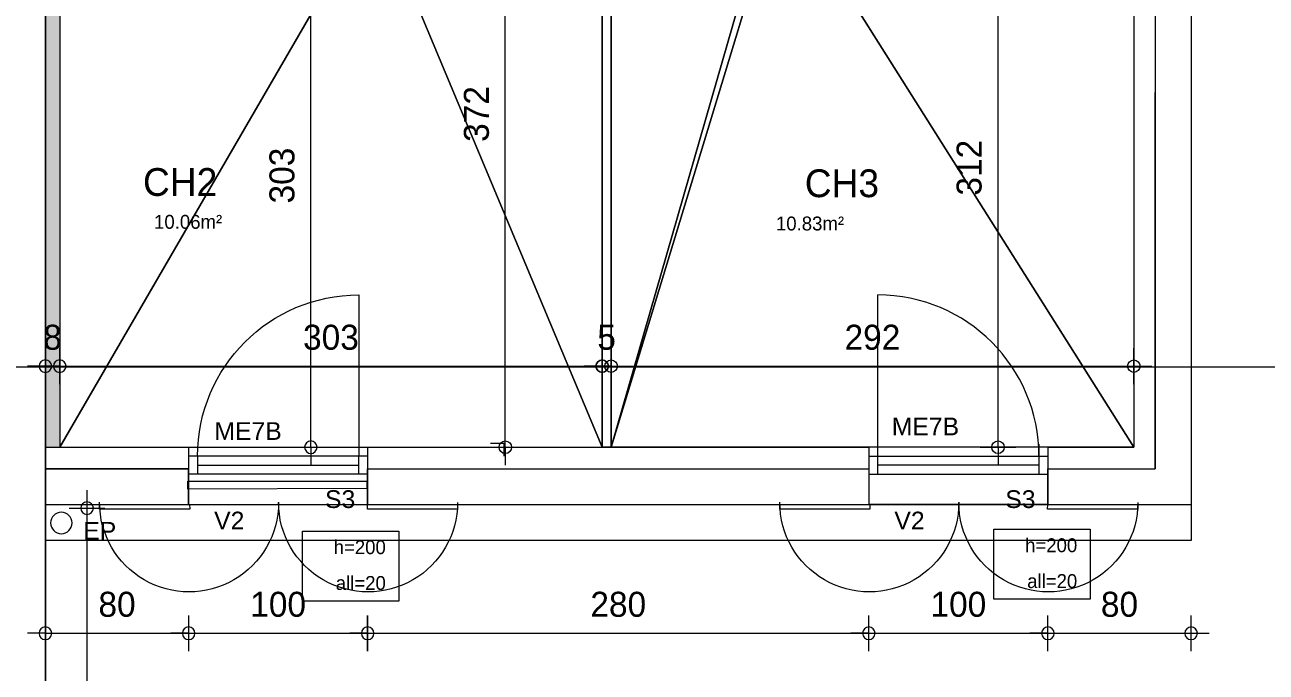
# Model space of a CAD drawing. Header units: metres. Extents: x 1.8 to 67.5, y -52.8 to -10.8.
# Drawn here: x 43.59 to 50.52, y -24.28 to -20.67 of the extents above; entities that cross this region are included whole.
import ezdxf
from ezdxf.enums import TextEntityAlignment as Align
from ezdxf.lldxf.tags import DXFTag

# ---------------------------------------------------------------- set-up
doc = ezdxf.new("R2010")
doc.units = ezdxf.units.M
doc.header["$MEASUREMENT"] = 0
for name, color, linetype in [('Calque commun', 7, 'Continuous'), ('Cotations', 7, 'Continuous'), ('Textes', 7, 'Continuous')]:
    doc.layers.add(name, color=color, linetype=linetype)
doc.styles.add('Arial8', font='arial.ttf', dxfattribs={"height": 0.098961})
doc.styles.add('Century Gothic11', font='GOTHIC.TTF', dxfattribs={"height": 0.139636})
doc.styles.add('Century Gothic19', font='GOTHIC.TTF', dxfattribs={"height": 0.155151})
doc.styles.add('Century Gothic5', font='GOTHIC.TTF', dxfattribs={"height": 0.077575})
tags = doc.linetypes.add('DASHDOT2', pattern=[0.5, 0.25, -0.125, 0, -0.125]).pattern_tags.tags
tags[10:11] = [DXFTag(74, 4), DXFTag(75, 0), DXFTag(340, '0'), DXFTag(46, 1.0), DXFTag(50, 0.0), DXFTag(44, 0.0), DXFTag(45, 0.0)]
tags[8:9] = [DXFTag(74, 4), DXFTag(75, 0), DXFTag(340, '0'), DXFTag(46, 1.0), DXFTag(50, 0.0), DXFTag(44, 0.0), DXFTag(45, 0.0)]
tags[6:7] = [DXFTag(74, 4), DXFTag(75, 0), DXFTag(340, '0'), DXFTag(46, 1.0), DXFTag(50, 0.0), DXFTag(44, 0.0), DXFTag(45, 0.0)]
tags[4:5] = [DXFTag(74, 4), DXFTag(75, 0), DXFTag(340, '0'), DXFTag(46, 1.0), DXFTag(50, 0.0), DXFTag(44, 0.0), DXFTag(45, 0.0)]
tags = doc.linetypes.add('HIDDEN2', pattern=[0.1875, 0.125, -0.0625]).pattern_tags.tags
tags[6:7] = [DXFTag(74, 4), DXFTag(75, 0), DXFTag(340, '0'), DXFTag(46, 1.0), DXFTag(50, 0.0), DXFTag(44, 0.0), DXFTag(45, 0.0)]
tags[4:5] = [DXFTag(74, 4), DXFTag(75, 0), DXFTag(340, '0'), DXFTag(46, 1.0), DXFTag(50, 0.0), DXFTag(44, 0.0), DXFTag(45, 0.0)]

# ---------------------------------------------------------------- blocks, each defined once
blk = doc.blocks.new('Block54246')
at = {"layer": 'Calque commun', "color": 7, "linetype": 'Continuous', "lineweight": 18}
blk.add_line((43.7037, -26.5266), (43.7037, -18.8266), dxfattribs=at)
blk = doc.blocks.new('Block54254')
at = {"layer": 'Calque commun', "color": 7, "linetype": 'Continuous', "lineweight": 18}
blk.add_line((50.1037, -14.3466), (50.1037, -23.3466), dxfattribs=at)
at = {"layer": 'Calque commun', "color": 7, "linetype": 'Continuous', "lineweight": 9}
for p, q in [((49.9037, -14.5466), (49.9037, -23.1466)), ((49.7837, -14.6666), (49.7837, -23.0266))]:
    blk.add_line(p, q, dxfattribs=at)
blk = doc.blocks.new('Block54255')
at = {"layer": 'Calque commun', "color": 7, "linetype": 'Continuous', "lineweight": 9}
for p, q in [((43.7037, -23.0266), (43.7037, -23.3466)), ((43.7037, -23.0266), (44.5037, -23.0266)), ((45.5037, -23.0266), (48.3037, -23.0266)), ((49.3037, -23.0266), (49.7837, -23.0266)), ((43.7037, -23.1466), (44.5037, -23.1466)), ((45.5037, -23.1466), (48.3037, -23.1466)), ((49.3037, -23.1466), (49.9037, -23.1466))]:
    blk.add_line(p, q, dxfattribs=at)
at = {"layer": 'Calque commun', "color": 7, "linetype": 'Continuous', "lineweight": 18}
for p, q in [((43.7037, -23.3466), (44.5037, -23.3466)), ((45.5037, -23.3466), (48.3037, -23.3466)), ((49.3037, -23.3466), (50.1037, -23.3466))]:
    blk.add_line(p, q, dxfattribs=at)
blk = doc.blocks.new('new75')
at = {"layer": 'Calque commun', "color": 5, "linetype": 'Continuous', "lineweight": 9}
blk.add_arc((0, 0), 0.5, 0, 359.99941, dxfattribs=at)
blk = doc.blocks.new('new76')
at = {"layer": 'Calque commun', "color": 5, "linetype": 'Continuous', "lineweight": 9}
blk.add_arc((0, 0), 0.5, 0, 359.99941, dxfattribs=at)
blk = doc.blocks.new('DimLine54727')
at = {"layer": 'Calque commun', "color": 5, "linetype": 'Continuous', "lineweight": 9}
for p, q in [((43.9365, -23.3666), (43.9365, -23.2666)), ((43.8365, -23.3666), (44.0365, -23.3666)), ((43.9365, -26.5267), (43.9365, -23.3666)), ((43.8365, -26.5267), (44.0365, -26.5267)), ((43.9365, -26.5267), (43.9365, -26.6267))]:
    blk.add_line(p, q, dxfattribs=at)
at = {"layer": 'Calque commun', "color": 5, "linetype": 'Continuous', "lineweight": 9, "xscale": 0.07000000029802322, "yscale": 0.07000000029802322, "zscale": 0.07000000029802322, "rotation": 90}
for name, p in [('new76', (43.9365, -23.3666)), ('new75', (43.9365, -26.5267))]:
    blk.add_blockref(name, p, dxfattribs=at)
at = {"layer": 'Calque commun', "color": 5, "linetype": 'Continuous', "lineweight": 9, "style": 'Century Gothic11'}
blk.add_text('316', height=0.13964, rotation=90, dxfattribs=at).set_placement((43.8865, -24.9467), align=Align.BOTTOM_CENTER)
blk = doc.blocks.new('Block54736')
at = {"layer": 'Calque commun', "color": 7, "linetype": 'Continuous', "lineweight": 18}
blk.add_line((43.7037, -17.5266), (43.7037, -26.5266), dxfattribs=at)
blk = doc.blocks.new('new105')
at = {"layer": 'Calque commun', "color": 5, "linetype": 'Continuous', "lineweight": 9}
blk.add_arc((0, 0), 0.5, 0, 359.99941, dxfattribs=at)
blk = doc.blocks.new('new106')
at = {"layer": 'Calque commun', "color": 5, "linetype": 'Continuous', "lineweight": 9}
blk.add_arc((0, 0), 0.5, 0, 359.99941, dxfattribs=at)
blk = doc.blocks.new('DimLine55462')
at = {"layer": 'Calque commun', "color": 5, "linetype": 'Continuous', "lineweight": 9}
for p, q in [((43.7037, -23.965), (43.7037, -24.165)), ((44.5037, -23.965), (44.5037, -24.165)), ((43.7037, -24.065), (43.6037, -24.065)), ((43.7037, -24.065), (44.5037, -24.065)), ((44.5037, -24.065), (44.6037, -24.065))]:
    blk.add_line(p, q, dxfattribs=at)
at = {"layer": 'Calque commun', "color": 5, "linetype": 'Continuous', "lineweight": 9, "xscale": 0.07000000029802322, "yscale": 0.07000000029802322, "zscale": 0.07000000029802322}
for name, p in [('new105', (43.7037, -24.065)), ('new106', (44.5037, -24.065))]:
    blk.add_blockref(name, p, dxfattribs=at)
at = {"layer": 'Calque commun', "color": 5, "linetype": 'Continuous', "lineweight": 9, "style": 'Century Gothic11'}
blk.add_text('80', height=0.13964, dxfattribs=at).set_placement((44.1037, -24.015), align=Align.BOTTOM_CENTER)
blk = doc.blocks.new('new107')
at = {"layer": 'Calque commun', "color": 5, "linetype": 'Continuous', "lineweight": 9}
blk.add_arc((0, 0), 0.5, 0, 359.99941, dxfattribs=at)
blk = doc.blocks.new('new108')
at = {"layer": 'Calque commun', "color": 5, "linetype": 'Continuous', "lineweight": 9}
blk.add_arc((0, 0), 0.5, 0, 359.99941, dxfattribs=at)
blk = doc.blocks.new('DimLine55470')
at = {"layer": 'Calque commun', "color": 5, "linetype": 'Continuous', "lineweight": 9}
for p, q in [((44.5037, -23.965), (44.5037, -24.165)), ((45.5037, -23.965), (45.5037, -24.165)), ((44.5037, -24.065), (44.4037, -24.065)), ((44.5037, -24.065), (45.5037, -24.065)), ((45.5037, -24.065), (45.6037, -24.065))]:
    blk.add_line(p, q, dxfattribs=at)
at = {"layer": 'Calque commun', "color": 5, "linetype": 'Continuous', "lineweight": 9, "xscale": 0.07000000029802322, "yscale": 0.07000000029802322, "zscale": 0.07000000029802322}
for name, p in [('new107', (44.5037, -24.065)), ('new108', (45.5037, -24.065))]:
    blk.add_blockref(name, p, dxfattribs=at)
at = {"layer": 'Calque commun', "color": 5, "linetype": 'Continuous', "lineweight": 9, "style": 'Century Gothic11'}
blk.add_text('100', height=0.13964, dxfattribs=at).set_placement((45.0037, -24.015), align=Align.BOTTOM_CENTER)
blk = doc.blocks.new('@PRES_1_$$_1-25')
at = {"layer": 'Calque commun', "color": 5, "linetype": 'Continuous', "lineweight": 9}
for p, q in [((0, 0.32), (1, 0.32)), ((1, 0.15), (0, 0.15)), ((0.05, 0.05), (0.05, 0.15)), ((0.95, 0.15), (0.95, 0.05)), ((0.05, 0.1), (0.95, 0.1)), ((1, 0.05), (0, 0.05)), ((0, 0), (1, 0))]:
    blk.add_line(p, q, dxfattribs=at)
blk = doc.blocks.new('@PRES_1_$$_1-26')
at = {"layer": 'Calque commun', "color": 0, "linetype": 'ByBlock', "lineweight": -2}
blk.add_line((0, 0), (0, 0.32), dxfattribs=at)
blk = doc.blocks.new('@PRES_1_$$_1-27')
at = {"layer": 'Calque commun', "color": 0, "linetype": 'ByBlock', "lineweight": -2}
blk.add_line((0, 0), (0, 0.32), dxfattribs=at)
blk = doc.blocks.new('INTER_2D_COMB9')
at = {"layer": 'Calque commun', "color": 0, "linetype": 'ByBlock', "lineweight": -2}
blk.add_blockref('@PRES_1_$$_1-25', (0, 0), dxfattribs=at)
at = {"layer": 'Calque commun', "color": 7, "linetype": 'Continuous', "lineweight": 9}
blk.add_blockref('@PRES_1_$$_1-26', (0, 0), dxfattribs=at)
at = {"layer": 'Calque commun', "color": 7, "linetype": 'Continuous', "lineweight": 9, "extrusion": (0, 0, -1), "xscale": -1, "yscale": -1, "zscale": -1, "rotation": -180}
blk.add_blockref('@PRES_1_$$_1-27', (-1, 0), dxfattribs=at)
blk = doc.blocks.new('PLACED_COMB9')
at = {"layer": 'Calque commun', "color": 0, "linetype": 'ByBlock', "lineweight": -2}
blk.add_blockref('INTER_2D_COMB9', (0, 0), dxfattribs=at)
blk = doc.blocks.new('new169')
at = {"layer": 'Calque commun', "color": 5, "linetype": 'Continuous', "lineweight": 9}
blk.add_arc((0, 0), 0.5, 0, 359.99941, dxfattribs=at)
blk = doc.blocks.new('new170')
at = {"layer": 'Calque commun', "color": 5, "linetype": 'Continuous', "lineweight": 9}
blk.add_arc((0, 0), 0.5, 0, 359.99941, dxfattribs=at)
blk = doc.blocks.new('DimLine57010')
at = {"layer": 'Calque commun', "color": 5, "linetype": 'Continuous', "lineweight": 9}
for p, q in [((45.5037, -24.165), (45.5037, -23.965)), ((48.3037, -24.165), (48.3037, -23.965)), ((45.5037, -24.065), (45.4037, -24.065)), ((45.5037, -24.065), (48.3037, -24.065)), ((48.3037, -24.065), (48.4037, -24.065))]:
    blk.add_line(p, q, dxfattribs=at)
at = {"layer": 'Calque commun', "color": 5, "linetype": 'Continuous', "lineweight": 9, "xscale": 0.07000000029802322, "yscale": 0.07000000029802322, "zscale": 0.07000000029802322}
for name, p in [('new169', (45.5037, -24.065)), ('new170', (48.3037, -24.065))]:
    blk.add_blockref(name, p, dxfattribs=at)
at = {"layer": 'Calque commun', "color": 5, "linetype": 'Continuous', "lineweight": 9, "style": 'Century Gothic11'}
blk.add_text('280', height=0.13964, dxfattribs=at).set_placement((46.9037, -24.015), align=Align.BOTTOM_CENTER)
blk = doc.blocks.new('new171')
at = {"layer": 'Calque commun', "color": 5, "linetype": 'Continuous', "lineweight": 9}
blk.add_arc((0, 0), 0.5, 0, 359.99941, dxfattribs=at)
blk = doc.blocks.new('new172')
at = {"layer": 'Calque commun', "color": 5, "linetype": 'Continuous', "lineweight": 9}
blk.add_arc((0, 0), 0.5, 0, 359.99941, dxfattribs=at)
blk = doc.blocks.new('DimLine57018')
at = {"layer": 'Calque commun', "color": 5, "linetype": 'Continuous', "lineweight": 9}
for p, q in [((48.3037, -24.165), (48.3037, -23.965)), ((49.3037, -24.165), (49.3037, -23.965)), ((48.3037, -24.065), (48.2037, -24.065)), ((48.3037, -24.065), (49.3037, -24.065)), ((49.3037, -24.065), (49.4037, -24.065))]:
    blk.add_line(p, q, dxfattribs=at)
at = {"layer": 'Calque commun', "color": 5, "linetype": 'Continuous', "lineweight": 9, "xscale": 0.07000000029802322, "yscale": 0.07000000029802322, "zscale": 0.07000000029802322}
for name, p in [('new171', (48.3037, -24.065)), ('new172', (49.3037, -24.065))]:
    blk.add_blockref(name, p, dxfattribs=at)
at = {"layer": 'Calque commun', "color": 5, "linetype": 'Continuous', "lineweight": 9, "style": 'Century Gothic11'}
blk.add_text('100', height=0.13964, dxfattribs=at).set_placement((48.8037, -24.015), align=Align.BOTTOM_CENTER)
blk = doc.blocks.new('new173')
at = {"layer": 'Calque commun', "color": 5, "linetype": 'Continuous', "lineweight": 9}
blk.add_arc((0, 0), 0.5, 0, 359.99941, dxfattribs=at)
blk = doc.blocks.new('new174')
at = {"layer": 'Calque commun', "color": 5, "linetype": 'Continuous', "lineweight": 9}
blk.add_arc((0, 0), 0.5, 0, 359.99941, dxfattribs=at)
blk = doc.blocks.new('DimLine57026')
at = {"layer": 'Calque commun', "color": 5, "linetype": 'Continuous', "lineweight": 9}
for p, q in [((49.3037, -24.165), (49.3037, -23.965)), ((50.1037, -24.165), (50.1037, -23.965)), ((49.3037, -24.065), (49.2037, -24.065)), ((49.3037, -24.065), (50.1037, -24.065)), ((50.1037, -24.065), (50.2037, -24.065))]:
    blk.add_line(p, q, dxfattribs=at)
at = {"layer": 'Calque commun', "color": 5, "linetype": 'Continuous', "lineweight": 9, "xscale": 0.07000000029802322, "yscale": 0.07000000029802322, "zscale": 0.07000000029802322}
for name, p in [('new173', (49.3037, -24.065)), ('new174', (50.1037, -24.065))]:
    blk.add_blockref(name, p, dxfattribs=at)
at = {"layer": 'Calque commun', "color": 5, "linetype": 'Continuous', "lineweight": 9, "style": 'Century Gothic11'}
blk.add_text('80', height=0.13964, dxfattribs=at).set_placement((49.7037, -24.015), align=Align.BOTTOM_CENTER)
blk = doc.blocks.new('xmodule1pgniv1')
at = {"layer": 'Calque commun', "color": 5, "linetype": 'Continuous', "lineweight": 9}
blk.add_arc((0, 0), 0.5, 0, 359.99941, dxfattribs=at)
blk = doc.blocks.new('xmodule1pgniv1-2')
at = {"layer": 'Calque commun', "color": 5, "linetype": 'Continuous', "lineweight": 9}
blk.add_arc((0, 0), 0.5, 0, 359.99941, dxfattribs=at)
blk = doc.blocks.new('DimLine53606')
at = {"layer": 'Calque commun', "color": 5, "linetype": 'Continuous', "lineweight": 9}
for p, q in [((34.0637, -23.999), (34.0637, -23.799)), ((36.9837, -23.999), (36.9837, -23.799)), ((34.0637, -23.899), (33.9637, -23.899)), ((34.0637, -23.899), (36.9837, -23.899)), ((36.9837, -23.899), (37.0837, -23.899))]:
    blk.add_line(p, q, dxfattribs=at)
at = {"layer": 'Calque commun', "color": 5, "linetype": 'Continuous', "lineweight": 9, "extrusion": (0, 0, -1), "xscale": 0.07000000029802322, "yscale": 0.07000000029802322, "zscale": 0.07000000029802322}
for name, p in [('xmodule1pgniv1', (-34.0637, -23.899)), ('xmodule1pgniv1-2', (-36.9837, -23.899))]:
    blk.add_blockref(name, p, dxfattribs=at)
at = {"layer": 'Calque commun', "color": 5, "linetype": 'Continuous', "lineweight": 9, "style": 'Century Gothic11'}
blk.add_text('292', height=0.13964, dxfattribs=at).set_placement((35.5237, -23.849), align=Align.BOTTOM_CENTER)
blk = doc.blocks.new('xmodule1pgniv1-3')
at = {"layer": 'Calque commun', "color": 5, "linetype": 'Continuous', "lineweight": 9}
blk.add_arc((0, 0), 0.5, 0, 359.99941, dxfattribs=at)
blk = doc.blocks.new('xmodule1pgniv1-4')
at = {"layer": 'Calque commun', "color": 5, "linetype": 'Continuous', "lineweight": 9}
blk.add_arc((0, 0), 0.5, 0, 359.99941, dxfattribs=at)
blk = doc.blocks.new('DimLine53614')
at = {"layer": 'Calque commun', "color": 5, "linetype": 'Continuous', "lineweight": 9}
for p, q in [((34.0137, -23.999), (34.0137, -23.799)), ((34.0637, -23.999), (34.0637, -23.799)), ((34.0137, -23.899), (33.9137, -23.899)), ((34.0137, -23.899), (34.0637, -23.899)), ((34.0637, -23.899), (34.1637, -23.899))]:
    blk.add_line(p, q, dxfattribs=at)
at = {"layer": 'Calque commun', "color": 5, "linetype": 'Continuous', "lineweight": 9, "extrusion": (0, 0, -1), "xscale": 0.07000000029802322, "yscale": 0.07000000029802322, "zscale": 0.07000000029802322}
for name, p in [('xmodule1pgniv1-3', (-34.0137, -23.899)), ('xmodule1pgniv1-4', (-34.0637, -23.899))]:
    blk.add_blockref(name, p, dxfattribs=at)
at = {"layer": 'Calque commun', "color": 5, "linetype": 'Continuous', "lineweight": 9, "style": 'Century Gothic11'}
blk.add_text('5', height=0.1396, dxfattribs=at).set_placement((34.0387, -23.849), align=Align.BOTTOM_CENTER)
blk = doc.blocks.new('xmodule1pgniv1-5')
at = {"layer": 'Calque commun', "color": 5, "linetype": 'Continuous', "lineweight": 9}
blk.add_arc((0, 0), 0.5, 0, 359.99941, dxfattribs=at)
blk = doc.blocks.new('xmodule1pgniv1-6')
at = {"layer": 'Calque commun', "color": 5, "linetype": 'Continuous', "lineweight": 9}
blk.add_arc((0, 0), 0.5, 0, 359.99941, dxfattribs=at)
blk = doc.blocks.new('DimLine53622')
at = {"layer": 'Calque commun', "color": 5, "linetype": 'Continuous', "lineweight": 9}
for p, q in [((30.9837, -23.999), (30.9837, -23.799)), ((34.0137, -23.999), (34.0137, -23.799)), ((30.9837, -23.899), (30.8837, -23.899)), ((30.9837, -23.899), (34.0137, -23.899)), ((34.0137, -23.899), (34.1137, -23.899))]:
    blk.add_line(p, q, dxfattribs=at)
at = {"layer": 'Calque commun', "color": 5, "linetype": 'Continuous', "lineweight": 9, "xscale": 0.07000000029802322, "yscale": 0.07000000029802322, "zscale": 0.07000000029802322}
for name, p in [('xmodule1pgniv1-5', (30.9837, -23.899)), ('xmodule1pgniv1-6', (34.0137, -23.899))]:
    blk.add_blockref(name, p, dxfattribs=at)
at = {"layer": 'Calque commun', "color": 5, "linetype": 'Continuous', "lineweight": 9, "style": 'Century Gothic11'}
blk.add_text('303', height=0.13964, dxfattribs=at).set_placement((32.4987, -23.849), align=Align.BOTTOM_CENTER)
blk = doc.blocks.new('xmodule1pgniv1-7')
at = {"layer": 'Calque commun', "color": 5, "linetype": 'Continuous', "lineweight": 9}
blk.add_arc((0, 0), 0.5, 0, 359.99941, dxfattribs=at)
blk = doc.blocks.new('xmodule1pgniv1-8')
at = {"layer": 'Calque commun', "color": 5, "linetype": 'Continuous', "lineweight": 9}
blk.add_arc((0, 0), 0.5, 0, 359.99941, dxfattribs=at)
blk = doc.blocks.new('DimLine53630')
at = {"layer": 'Calque commun', "color": 5, "linetype": 'Continuous', "lineweight": 9}
for p, q in [((36.2251, -21.2312), (36.2251, -21.1312)), ((36.1251, -21.2312), (36.3251, -21.2312)), ((36.2251, -24.3512), (36.2251, -21.2312)), ((36.1251, -24.3512), (36.3251, -24.3512)), ((36.2251, -24.3512), (36.2251, -24.4512))]:
    blk.add_line(p, q, dxfattribs=at)
at = {"layer": 'Calque commun', "color": 5, "linetype": 'Continuous', "lineweight": 9, "extrusion": (0, 0, -1), "xscale": 0.07000000029802322, "yscale": 0.07000000029802322, "zscale": 0.07000000029802322, "rotation": 90}
for name, p in [('xmodule1pgniv1-8', (-36.2251, -21.2312)), ('xmodule1pgniv1-7', (-36.2251, -24.3512))]:
    blk.add_blockref(name, p, dxfattribs=at)
at = {"layer": 'Calque commun', "color": 5, "linetype": 'Continuous', "lineweight": 9, "style": 'Century Gothic11'}
blk.add_text('312', height=0.13964, rotation=90, dxfattribs=at).set_placement((36.1751, -22.7912), align=Align.BOTTOM_CENTER)
blk = doc.blocks.new('xmodule1pgniv1-35')
at = {"layer": 'Calque commun', "color": 5, "linetype": 'Continuous', "lineweight": 9}
blk.add_arc((0, 0), 0.5, 0, 359.99941, dxfattribs=at)
blk = doc.blocks.new('xmodule1pgniv1-36')
at = {"layer": 'Calque commun', "color": 5, "linetype": 'Continuous', "lineweight": 9}
blk.add_arc((0, 0), 0.5, 0, 359.99941, dxfattribs=at)
blk = doc.blocks.new('DimLine53742')
at = {"layer": 'Calque commun', "color": 5, "linetype": 'Continuous', "lineweight": 9}
for p, q in [((33.4728, -20.6312), (33.4728, -20.5312)), ((33.3728, -20.6312), (33.5728, -20.6312)), ((33.4728, -24.3512), (33.4728, -20.6312)), ((33.3728, -24.3512), (33.5728, -24.3512)), ((33.4728, -24.3512), (33.4728, -24.4512))]:
    blk.add_line(p, q, dxfattribs=at)
at = {"layer": 'Calque commun', "color": 5, "linetype": 'Continuous', "lineweight": 9, "extrusion": (0, 0, -1), "xscale": 0.07000000029802322, "yscale": 0.07000000029802322, "zscale": 0.07000000029802322, "rotation": 90}
for name, p in [('xmodule1pgniv1-36', (-33.4728, -20.6312)), ('xmodule1pgniv1-35', (-33.4728, -24.3512))]:
    blk.add_blockref(name, p, dxfattribs=at)
at = {"layer": 'Calque commun', "color": 5, "linetype": 'Continuous', "lineweight": 9, "style": 'Century Gothic11'}
blk.add_text('372', height=0.13964, rotation=89.99994, dxfattribs=at).set_placement((33.4228, -22.4912), align=Align.BOTTOM_CENTER)
blk = doc.blocks.new('xmodule1pgniv1-45')
at = {"layer": 'Calque commun', "color": 5, "linetype": 'Continuous', "lineweight": 9}
blk.add_arc((0, 0), 0.5, 0, 359.99941, dxfattribs=at)
blk = doc.blocks.new('xmodule1pgniv1-46')
at = {"layer": 'Calque commun', "color": 5, "linetype": 'Continuous', "lineweight": 9}
blk.add_arc((0, 0), 0.5, 0, 359.99941, dxfattribs=at)
blk = doc.blocks.new('DimLine53782')
at = {"layer": 'Calque commun', "color": 5, "linetype": 'Continuous', "lineweight": 9}
for p, q in [((32.3866, -21.3187), (32.3866, -21.2187)), ((32.4866, -21.3187), (32.2866, -21.3187)), ((32.3866, -24.3512), (32.3866, -21.3187)), ((32.2866, -24.3512), (32.4866, -24.3512)), ((32.3866, -24.3512), (32.3866, -24.4512))]:
    blk.add_line(p, q, dxfattribs=at)
at = {"layer": 'Calque commun', "color": 5, "linetype": 'Continuous', "lineweight": 9, "xscale": 0.07000000029802322, "yscale": 0.07000000029802322, "zscale": 0.07000000029802322, "rotation": 90}
for name, p in [('xmodule1pgniv1-46', (32.3866, -21.3187)), ('xmodule1pgniv1-45', (32.3866, -24.3512))]:
    blk.add_blockref(name, p, dxfattribs=at)
at = {"layer": 'Calque commun', "color": 5, "linetype": 'Continuous', "lineweight": 9, "style": 'Century Gothic11'}
blk.add_text('303', height=0.13964, rotation=90, dxfattribs=at).set_placement((32.3366, -22.8349), align=Align.BOTTOM_CENTER)
blk = doc.blocks.new('xmodule1pgniv1-123')
at = {"layer": 'Calque commun', "color": 5, "linetype": 'Continuous', "lineweight": 9}
blk.add_arc((0, 0), 0.5, 0, 359.99941, dxfattribs=at)
blk = doc.blocks.new('xmodule1pgniv1-124')
at = {"layer": 'Calque commun', "color": 5, "linetype": 'Continuous', "lineweight": 9}
blk.add_arc((0, 0), 0.5, 0, 359.99941, dxfattribs=at)
blk = doc.blocks.new('DimLine61100')
at = {"layer": 'Calque commun', "color": 5, "linetype": 'Continuous', "lineweight": 9}
for p, q in [((30.9037, -23.999), (30.9037, -23.799)), ((30.9837, -23.999), (30.9837, -23.799)), ((30.9037, -23.899), (30.8037, -23.899)), ((30.9037, -23.899), (30.9837, -23.899)), ((30.9837, -23.899), (31.0837, -23.899))]:
    blk.add_line(p, q, dxfattribs=at)
at = {"layer": 'Calque commun', "color": 5, "linetype": 'Continuous', "lineweight": 9, "xscale": 0.07000000029802322, "yscale": 0.07000000029802322, "zscale": 0.07000000029802322}
for name, p in [('xmodule1pgniv1-123', (30.9037, -23.899)), ('xmodule1pgniv1-124', (30.9837, -23.899))]:
    blk.add_blockref(name, p, dxfattribs=at)
at = {"layer": 'Calque commun', "color": 5, "linetype": 'Continuous', "lineweight": 9, "style": 'Century Gothic11'}
blk.add_text('8', height=0.1396, dxfattribs=at).set_placement((30.9437, -23.849), align=Align.BOTTOM_CENTER)
blk = doc.blocks.new('xmodule1pgniv1-125')
at = {"layer": 'Calque commun', "color": 15, "linetype": 'Continuous', "lineweight": 18}
for p, q in [((34.0135, -20.6313), (34.0137, -24.3512)), ((34.0635, -20.6312), (34.0637, -24.3512)), ((34.0637, -24.3512), (34.0137, -24.3512))]:
    blk.add_line(p, q, dxfattribs=at)
at = {"layer": 'Calque commun', "color": 91, "linetype": 'Continuous', "lineweight": 9}
blk.add_trace([(30.9839, -19.6187), (30.9037, -19.6187), (30.9839, -24.3512), (30.9037, -24.3512)], dxfattribs=at)
at = {"layer": 'Calque commun', "color": 5, "linetype": 'Continuous', "lineweight": 9}
for name in ['DimLine53742', 'DimLine53630', 'DimLine53782', 'DimLine61100', 'DimLine53622', 'DimLine53614', 'DimLine53606']:
    blk.add_blockref(name, (0, 0), dxfattribs=at)
at = {"layer": 'Textes', "color": 5, "linetype": 'ByBlock', "lineweight": -2, "style": 'Century Gothic19'}
for s, p in [('CH2', (31.4487, -22.7932)), ('CH3', (35.1456, -22.8003))]:
    blk.add_text(s, height=0.15515, dxfattribs=at).set_placement(p, align=Align.TOP_LEFT)
at = {"layer": 'Textes', "color": 9, "linetype": 'ByBlock', "lineweight": -2, "style": 'Century Gothic5'}
for s, p in [('10.06m²', (31.5105, -23.0544)), ('10.83m²', (34.9845, -23.0636))]:
    blk.add_text(s, height=0.07758, dxfattribs=at).set_placement(p, align=Align.TOP_LEFT)
at = {"layer": 'Calque commun', "color": 9, "linetype": 'Continuous', "lineweight": 9}
mesh = blk.add_polyface(dxfattribs=at)
corners = [(34.0138, -20.6312), (32.7436, -21.3187), (34.0137, -24.3512), (30.9837, -24.3512), (30.9837, -21.3187), (32.7437, -20.6312)]
mesh.append_faces([[corners[k] for k in face] for face in [(0, 1, 2), (2, 1, 3)]], dxfattribs={"vtx0": -1, "vtx1": -1, "color": 9})
mesh.append_faces([[corners[k] for k in face] for face in [(1, 4, 3), (0, 5, 1)]], dxfattribs={"vtx2": -1, "color": 9})
mesh = blk.add_polyface(dxfattribs=at)
corners = [(35.0138, -21.2312), (35.0138, -20.6312), (36.9837, -20.6312), (34.0637, -24.3512), (34.9637, -21.2312), (36.9837, -21.3187), (34.0638, -20.6312), (34.9638, -20.6312), (36.9837, -24.3512)]
mesh.append_faces([[corners[k] for k in face] for face in [(3, 0, 8), (6, 4, 3)]], dxfattribs={"vtx0": -1, "vtx1": -1, "color": 9})
mesh.append_faces([[corners[k] for k in face] for face in [(3, 4, 0), (0, 5, 8)]], dxfattribs={"vtx0": -1, "vtx2": -1, "color": 9})
mesh.append_faces([[corners[k] for k in face] for face in [(2, 5, 0)]], dxfattribs={"vtx1": -1, "vtx2": -1, "color": 9})
mesh.append_faces([[corners[k] for k in face] for face in [(0, 1, 2), (6, 7, 4)]], dxfattribs={"vtx2": -1, "color": 9})

msp = doc.modelspace()

# ---------------------------------------------------------------- linework, layer by layer
at = {"layer": 'Calque commun', "color": 12, "linetype": 'Continuous', "lineweight": 18}
for p, q in [((43.7037, -23.1466), (43.7037, -17.5066)), ((49.9037, -23.1466), (49.9037, -21.0466)), ((44.5037, -23.1466), (43.7037, -23.1466)), ((44.5037, -23.3466), (44.5037, -23.1466)), ((44.5037, -23.1466), (44.5037, -23.1466))]:
    msp.add_line(p, q, dxfattribs=at)
at = {"layer": 'Calque commun', "color": 7, "linetype": 'Continuous', "lineweight": 9}
for p, q in [((45.4537, -22.1766), (45.4537, -23.0766)), ((48.3537, -23.0766), (48.3537, -22.1766)), ((46.1905, -23.0035), (46.2715, -23.0035)), ((46.2728, -23.0093), (46.2637, -23.0093)), ((46.2637, -23.0093), (46.2637, -23.0766)), ((49.2537, -23.0093), (49.2537, -23.0766)), ((46.2637, -23.0266), (46.2637, -23.0766))]:
    msp.add_line(p, q, dxfattribs=at)
at = {"layer": 'Calque commun', "color": 7, "linetype": 'Continuous', "lineweight": 18}
msp.add_line((43.7037, -26.5266), (43.7037, -23.3912), dxfattribs=at)
at = {"layer": 'Calque commun', "color": 12, "linetype": 'Continuous', "lineweight": 18}
for points in [[(45.5037, -23.3466, 0), (45.5037, -23.1466, 0), (48.3037, -23.1466, 0), (48.3037, -23.3466, 0)], [(49.3037, -23.3466, 0), (49.3037, -23.1466, 0), (49.9037, -23.1466, 0)]]:
    msp.add_polyline3d(points, dxfattribs=at)
at = {"layer": 'Calque commun', "color": 7, "linetype": 'Continuous', "lineweight": 9, "extrusion": (0, 0, -1)}
for centre, radius, start, end in [((-45.4537, -23.0766), 0.9, 0, 90), ((-44.5061, -23.3342), 0.5, 180, 0.00001), ((-45.5061, -23.3345), 0.5, 180, 0.00001), ((-48.3061, -23.3342), 0.5, 180, 0.00001), ((-49.3061, -23.3345), 0.5, 180, 0.00001)]:
    msp.add_arc(centre, radius, start, end, dxfattribs=at)
at = {"layer": 'Calque commun', "color": 7, "linetype": 'Continuous', "lineweight": 9}
msp.add_arc((48.3537, -23.0766), 0.9, 0.00012, 90.00012, dxfattribs=at)
at = {"layer": 'Calque commun', "color": 11, "linetype": 'Continuous', "lineweight": 18}
msp.add_arc((43.7926, -23.4493), 0.06, 90, 89.99941, dxfattribs=at)
at = {"layer": 'Cotations', "color": 1, "linetype": 'DASHDOT2', "lineweight": 18}
msp.add_line((29.2852, -22.5772), (52.2126, -22.5772), dxfattribs=at)

# ---------------------------------------------------------------- block references
at = {"layer": 'Calque commun', "color": 0, "linetype": 'ByBlock', "lineweight": -2}
for name, p in [('Block54254', (0, 0)), ('xmodule1pgniv1-125', (12.8, 1.3246)), ('Block54736', (0, 0)), ('Block54246', (0, 0)), ('Block54255', (0, 0))]:
    msp.add_blockref(name, p, dxfattribs=at)
at = {"layer": 'Calque commun', "color": 0, "linetype": 'ByBlock', "lineweight": -2, "extrusion": (0, 0, -1), "xscale": -1, "yscale": -1, "zscale": -1}
msp.add_blockref('PLACED_COMB9', (-44.5037, -23.0266), dxfattribs=at)
at = {"layer": 'Calque commun', "color": 0, "linetype": 'ByBlock', "lineweight": -2, "rotation": 180}
msp.add_blockref('PLACED_COMB9', (49.3037, -23.0266), dxfattribs=at)
at = {"layer": 'Calque commun', "color": 5, "linetype": 'Continuous', "lineweight": 9}
for name in ['DimLine54727', 'DimLine55462', 'DimLine55470', 'DimLine57010', 'DimLine57018', 'DimLine57026']:
    msp.add_blockref(name, (0, 0), dxfattribs=at)

# ---------------------------------------------------------------- texts
at = {"layer": 'Calque commun', "color": 5, "linetype": 'ByBlock', "lineweight": -2, "char_height": 0.07758, "attachment_point": 3, "line_spacing_factor": 1.546883, "style": 'Century Gothic5'}
for insert in [(45.6051, -23.5457), (49.4677, -23.535)]:
    msp.add_mtext('h=200\\Pall=20', dxfattribs=dict(at, insert=insert))
at = {"layer": 'Textes', "color": 5, "linetype": 'ByBlock', "lineweight": -2, "style": 'Arial8'}
for s, p in [('ME7B', (48.8079, -22.9898)), ('ME7B', (45.024, -23.0154)), ('S3', (45.4347, -23.3955)), ('S3', (49.2347, -23.3955)), ('V2', (44.8152, -23.515)), ('V2', (48.6152, -23.515))]:
    msp.add_text(s, height=0.09896, dxfattribs=at).set_placement(p, align=Align.BOTTOM_RIGHT)
msp.add_text('EP', height=0.09896, dxfattribs=at).set_placement((43.915, -23.5721), align=Align.BOTTOM_LEFT)

# ---------------------------------------------------------------- meshes
at = {"layer": 'Calque commun', "color": 7, "linetype": 'Continuous', "lineweight": 9}
mesh = msp.add_polyface(dxfattribs=at)
corners = [(61.7636, -10.7659), (1.7636, -10.7659), (1.7636, -52.7659), (61.7636, -52.7659)]
mesh.append_faces([[corners[k] for k in face] for face in [(0, 1, 2, 3)]], dxfattribs={"color": 7})
mesh = msp.add_polyface(dxfattribs=at)
corners = [(44.4993, -23.2155), (45.4993, -23.2155), (45.4993, -23.2564), (44.4993, -23.26)]
mesh.append_faces([[corners[k] for k in face] for face in [(0, 1, 2, 3)]], dxfattribs={"color": 7})
at = {"layer": 'Calque commun', "color": 16, "linetype": 'HIDDEN2', "lineweight": 9}
mesh = msp.add_polyface(dxfattribs=at)
corners = [(50.1037, -23.3466), (50.1037, -23.5466), (43.7037, -23.5466), (43.7037, -23.3466)]
mesh.append_faces([[corners[k] for k in face] for face in [(0, 1, 2, 3)]], dxfattribs={"color": 16})
at = {"layer": 'Calque commun', "color": 7, "linetype": 'Continuous', "lineweight": 9}
mesh = msp.add_polyface(dxfattribs=at)
corners = [(44.0061, -23.3466), (44.5085, -23.3466), (44.5099, -23.3727), (44.0061, -23.3727)]
mesh.append_faces([[corners[k] for k in face] for face in [(0, 1, 2, 3)]], dxfattribs={"color": 7})
mesh = msp.add_polyface(dxfattribs=at)
corners = [(46.0061, -23.3466), (46.0061, -23.3727), (45.5023, -23.3727), (45.5037, -23.3466)]
mesh.append_faces([[corners[k] for k in face] for face in [(0, 1, 2, 3)]], dxfattribs={"color": 7})
mesh = msp.add_polyface(dxfattribs=at)
corners = [(47.8061, -23.3466), (48.3085, -23.3466), (48.3099, -23.3727), (47.8061, -23.3727)]
mesh.append_faces([[corners[k] for k in face] for face in [(0, 1, 2, 3)]], dxfattribs={"color": 7})
mesh = msp.add_polyface(dxfattribs=at)
corners = [(49.8061, -23.3466), (49.8061, -23.3727), (49.3023, -23.3727), (49.3037, -23.3466)]
mesh.append_faces([[corners[k] for k in face] for face in [(0, 1, 2, 3)]], dxfattribs={"color": 7})
at = {"layer": 'Calque commun', "color": 11, "linetype": 'Continuous', "lineweight": 18}
mesh = msp.add_polyface(dxfattribs=at)
corners = [(45.1393, -23.4949), (45.6777, -23.4949), (45.6777, -23.8856), (45.1393, -23.8856)]
mesh.append_faces([[corners[k] for k in face] for face in [(0, 1, 2, 3)]], dxfattribs={"color": 11})
mesh = msp.add_polyface(dxfattribs=at)
corners = [(49.0019, -23.4842), (49.5402, -23.4842), (49.5402, -23.8749), (49.0019, -23.8749)]
mesh.append_faces([[corners[k] for k in face] for face in [(0, 1, 2, 3)]], dxfattribs={"color": 11})

doc.saveas('drawing.dxf')
